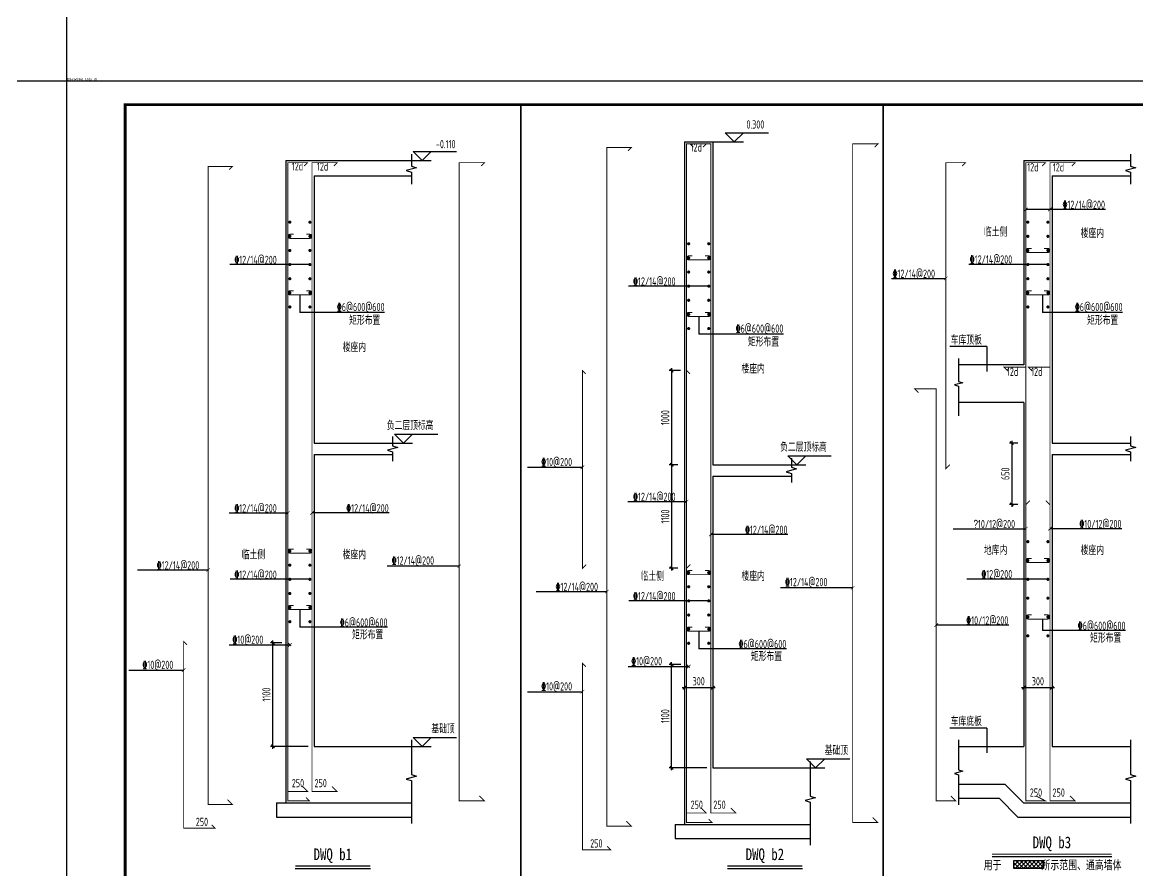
# Model space of a CAD drawing. Extents: x 154268 to 5133249, y -1832900 to 601179.
# Drawn here: x 526531 to 573924, y 438704 to 474738 of the extents above; entities that cross this region are included whole.
import ezdxf
from ezdxf.enums import TextEntityAlignment as Align

# ---------------------------------------------------------------- set-up
doc = ezdxf.new("R2010")
doc.units = 0
doc.header["$LTSCALE"] = 1000
doc.linetypes.add('DASHED', pattern=[0.75, 0.5, -0.25])
doc.layers.add('_TSZ_PLOT_MARK', color=1, linetype='Continuous', plot=False)
doc.layers.add('辅助线', color=249, linetype='Continuous', plot=False)
for name, color, linetype in [('A-ANNO-TITLE', 3, 'Continuous'), ('DIM', 3, 'Continuous'), ('S-HOLE-标注', 3, 'Continuous'), ('S-TEXT-文字', 7, 'Continuous'), ('S-THIN-细线符号', 7, 'Continuous'), ('S-WALL-BR-虚线', 9, 'DASHED'), ('S-WALL-DE-标注', 7, 'Continuous'), ('S-WALL-DE-点钢筋', 1, 'Continuous'), ('S-WALL-DE-线钢筋', 1, 'Continuous'), ('S-WALL-DE-详图', 7, 'Continuous'), ('S_Ttlb_Text_Cn', 224, 'Continuous'), ('文字__图名', 7, 'Continuous')]:
    doc.layers.add(name, color=color, linetype=linetype)
doc.styles.add('_TSZ_PLOT_MARK', font='tssdeng.shx', dxfattribs={"width": 0.7, "bigfont": 'tssdchn.shx'})
doc.styles.add('TSSD_Dimension', font='tssdeng.shx', dxfattribs={"width": 0.7, "bigfont": 'Hztxt.shx'})
doc.styles.add('TSSD_Label', font='tssdeng.shx', dxfattribs={"width": 0.7, "bigfont": 'hztxt.shx'})
doc.styles.add('tssd_rein', font='tssdeng.shx', dxfattribs={"width": 0.7, "bigfont": 'hztxt.shx'})
doc.styles.add('黑体', font='simhei.ttf')
doc.dimstyles.new('TSSD_25_100', dxfattribs={"dimtxt": 350, "dimasz": 100, "dimexe": 100, "dimexo": 250, "dimgap": 100, "dimtad": 1, "dimdec": 0, "dimlfac": 0.25, "dimzin": 0, "dimdsep": 46, "dimtxsty": 'TSSD_Dimension', "dimblk": 'ARCHTICK', "dimcen": 0, "dimdle": 100, "dimclrt": 7, "dimadec": 0, "dimazin": 0, "dimtfac": 1, "dimtdec": 0, "dimtix": 1, "dimtmove": 2, "dimatfit": 3, "dimfxl": 1, "dimtolj": 1, "dimtzin": 0, "dimarcsym": 0})

# ---------------------------------------------------------------- blocks, each defined once
blk = doc.blocks.new('*U16')
at = {"layer": '文字__图名'}
blk.add_line((-15.95, -1), (15.95, -1), dxfattribs=at)
at = {"layer": '文字__图名', "const_width": 0.5}
blk.add_lwpolyline([(-15.95, 0), (15.95, 0)], dxfattribs=at)
at = {"layer": '文字__图名', "color": 7, "style": '黑体', "width": 0.8}
blk.add_attdef('图名', text='', height=5, dxfattribs=at).set_placement((0, 1), align=Align.BOTTOM_CENTER)
blk = doc.blocks.new('_ArchTick')
at = {"color": 0, "linetype": 'ByBlock', "const_width": 0.5}
blk.add_lwpolyline([(-0.71, -0.71), (0.71, 0.71)], dxfattribs=at)
blk = doc.blocks.new('*D5128')
at = {"layer": 'Defpoints', "color": 0, "transparency": 16777216}
for p in [(554122, 447467), (554757, 447467), (555871, 443067)]:
    blk.add_point(p, dxfattribs=at)
at = {"layer": 'DIM', "color": 0, "lineweight": -2, "transparency": 16777216}
for p, q in [((554507, 447467), (554022, 447467)), ((554122, 442967), (554122, 447567)), ((555621, 443067), (554022, 443067))]:
    blk.add_line(p, q, dxfattribs=at)
at = {"layer": 'DIM', "color": 0, "lineweight": -2, "transparency": 16777216, "xscale": 100, "yscale": 100, "zscale": 100}
for p, rotation in [((554122, 447467), 90), ((554122, 443067), 270)]:
    blk.add_blockref('_ArchTick', p, dxfattribs=dict(at, rotation=rotation))
at = {"layer": 'DIM', "color": 7, "transparency": 16777216, "insert": (553847, 445267), "char_height": 350, "attachment_point": 5, "rotation": 90, "style": 'TSSD_Dimension'}
blk.add_mtext('\\A1;1100', dxfattribs=at)
blk = doc.blocks.new('*D5129')
at = {"layer": 'Defpoints', "color": 0, "transparency": 16777216}
for p in [(554746, 459947), (554122, 455947), (554631, 455947)]:
    blk.add_point(p, dxfattribs=at)
at = {"layer": 'DIM', "color": 0, "lineweight": -2, "transparency": 16777216}
for p, q in [((554496, 459947), (554022, 459947)), ((554122, 460047), (554122, 455847)), ((554381, 455947), (554022, 455947))]:
    blk.add_line(p, q, dxfattribs=at)
at = {"layer": 'DIM', "color": 0, "lineweight": -2, "transparency": 16777216, "xscale": 100, "yscale": 100, "zscale": 100}
for p, rotation in [((554122, 459947), 90), ((554122, 455947), 270)]:
    blk.add_blockref('_ArchTick', p, dxfattribs=dict(at, rotation=rotation))
at = {"layer": 'DIM', "color": 7, "transparency": 16777216, "insert": (553847, 457947), "char_height": 350, "attachment_point": 5, "rotation": 90, "style": 'TSSD_Dimension'}
blk.add_mtext('\\A1;1000', dxfattribs=at)
blk = doc.blocks.new('*D5130')
at = {"layer": 'Defpoints', "color": 0, "transparency": 16777216}
for p in [(554631, 455947), (554122, 451547), (554631, 451547)]:
    blk.add_point(p, dxfattribs=at)
at = {"layer": 'DIM', "color": 0, "lineweight": -2, "transparency": 16777216}
for p, q in [((554381, 455947), (554022, 455947)), ((554122, 456047), (554122, 451447)), ((554381, 451547), (554022, 451547))]:
    blk.add_line(p, q, dxfattribs=at)
at = {"layer": 'DIM', "color": 0, "lineweight": -2, "transparency": 16777216, "xscale": 100, "yscale": 100, "zscale": 100}
for p, rotation in [((554122, 455947), 90), ((554122, 451547), 270)]:
    blk.add_blockref('_ArchTick', p, dxfattribs=dict(at, rotation=rotation))
at = {"layer": 'DIM', "color": 7, "transparency": 16777216, "insert": (553847, 453747), "char_height": 350, "attachment_point": 5, "rotation": 90, "style": 'TSSD_Dimension'}
blk.add_mtext('\\A1;1100', dxfattribs=at)
blk = doc.blocks.new('*D5131')
at = {"layer": 'Defpoints', "color": 0, "transparency": 16777216}
for p in [(569084, 446948), (570284, 446948), (569084, 446475)]:
    blk.add_point(p, dxfattribs=at)
at = {"layer": 'DIM', "color": 0, "lineweight": -2, "transparency": 16777216}
for p, q in [((570384, 446475), (568984, 446475)), ((569084, 446698), (569084, 446375)), ((570284, 446698), (570284, 446375))]:
    blk.add_line(p, q, dxfattribs=at)
at = {"layer": 'DIM', "color": 0, "lineweight": -2, "transparency": 16777216, "xscale": 100, "yscale": 100, "zscale": 100, "rotation": 180}
blk.add_blockref('_ArchTick', (569084, 446475), dxfattribs=at)
at = {"layer": 'DIM', "color": 0, "lineweight": -2, "transparency": 16777216, "xscale": 100, "yscale": 100, "zscale": 100}
blk.add_blockref('_ArchTick', (570284, 446475), dxfattribs=at)
at = {"layer": 'DIM', "color": 7, "transparency": 16777216, "insert": (569684, 446750), "char_height": 350, "attachment_point": 5, "style": 'TSSD_Dimension'}
blk.add_mtext('\\A1;300', dxfattribs=at)
blk = doc.blocks.new('*U17')
at = {"layer": '文字__图名'}
blk.add_line((-25.44, -1), (25.44, -1), dxfattribs=at)
at = {"layer": '文字__图名', "const_width": 0.5}
blk.add_lwpolyline([(-25.44, 0), (25.44, 0)], dxfattribs=at)
at = {"layer": '文字__图名', "color": 7, "style": '黑体', "width": 0.8}
blk.add_attdef('图名', text='', height=5, dxfattribs=at).set_placement((0, 1), align=Align.BOTTOM_CENTER)
blk = doc.blocks.new('*D5132')
at = {"layer": 'Defpoints', "color": 0, "transparency": 16777216}
for p in [(554671, 446948), (555871, 446948), (554671, 446475)]:
    blk.add_point(p, dxfattribs=at)
at = {"layer": 'DIM', "color": 0, "lineweight": -2, "transparency": 16777216}
for p, q in [((555971, 446475), (554571, 446475)), ((554671, 446698), (554671, 446375)), ((555871, 446698), (555871, 446375))]:
    blk.add_line(p, q, dxfattribs=at)
at = {"layer": 'DIM', "color": 0, "lineweight": -2, "transparency": 16777216, "xscale": 100, "yscale": 100, "zscale": 100, "rotation": 180}
blk.add_blockref('_ArchTick', (554671, 446475), dxfattribs=at)
at = {"layer": 'DIM', "color": 0, "lineweight": -2, "transparency": 16777216, "xscale": 100, "yscale": 100, "zscale": 100}
blk.add_blockref('_ArchTick', (555871, 446475), dxfattribs=at)
at = {"layer": 'DIM', "color": 7, "transparency": 16777216, "insert": (555271, 446750), "char_height": 350, "attachment_point": 5, "style": 'TSSD_Dimension'}
blk.add_mtext('\\A1;300', dxfattribs=at)
blk = doc.blocks.new('*D5134')
at = {"layer": 'Defpoints', "color": 0, "transparency": 16777216}
for p in [(569084, 456863), (568575, 454263), (569084, 454263)]:
    blk.add_point(p, dxfattribs=at)
at = {"layer": 'DIM', "color": 0, "lineweight": -2, "transparency": 16777216}
for p, q in [((568575, 456963), (568575, 454163)), ((568834, 456863), (568475, 456863)), ((568834, 454263), (568475, 454263))]:
    blk.add_line(p, q, dxfattribs=at)
at = {"layer": 'DIM', "color": 0, "lineweight": -2, "transparency": 16777216, "xscale": 100, "yscale": 100, "zscale": 100}
for p, rotation in [((568575, 456863), 90), ((568575, 454263), 270)]:
    blk.add_blockref('_ArchTick', p, dxfattribs=dict(at, rotation=rotation))
at = {"layer": 'DIM', "color": 7, "transparency": 16777216, "insert": (568300, 455563), "char_height": 350, "attachment_point": 5, "rotation": 90, "style": 'TSSD_Dimension'}
blk.add_mtext('\\A1;650', dxfattribs=at)
blk = doc.blocks.new('*D5125')
at = {"layer": 'Defpoints', "color": 0, "transparency": 16777216}
for p in [(537178, 448383), (537813, 448383), (538926, 443983)]:
    blk.add_point(p, dxfattribs=at)
at = {"layer": 'DIM', "color": 0, "lineweight": -2, "transparency": 16777216}
for p, q in [((537563, 448383), (537078, 448383)), ((537178, 443883), (537178, 448483)), ((538676, 443983), (537078, 443983))]:
    blk.add_line(p, q, dxfattribs=at)
at = {"layer": 'DIM', "color": 0, "lineweight": -2, "transparency": 16777216, "xscale": 100, "yscale": 100, "zscale": 100}
for p, rotation in [((537178, 448383), 90), ((537178, 443983), 270)]:
    blk.add_blockref('_ArchTick', p, dxfattribs=dict(at, rotation=rotation))
at = {"layer": 'DIM', "color": 7, "transparency": 16777216, "insert": (536903, 446183), "char_height": 350, "attachment_point": 5, "rotation": 90, "style": 'TSSD_Dimension'}
blk.add_mtext('\\A1;1100', dxfattribs=at)

msp = doc.modelspace()

# ---------------------------------------------------------------- hatches: boundary and pattern name
at = {"layer": 'S_Ttlb_Text_Cn'}
h = msp.add_hatch(dxfattribs=at)
h.set_pattern_fill('ANSI37', color=253, scale=1000, style=0)
h.set_pattern_definition([(45, (516308.38, 744716.64), (-88.38835, 88.38835), []), (135, (516308.38, 744716.64), (-88.38835, -88.38835), [])])
h.paths.add_polyline_path([(568664.5, 439132.5), (569925.8, 439132.5), (569925.8, 438797.3), (568664.5, 438797.3)])

# ---------------------------------------------------------------- linework, layer by layer
at = {"layer": '_TSZ_PLOT_MARK'}
msp.add_lwpolyline([(528403.6, 412838.3), (612503.6, 412838.3), (612503.6, 472238.3), (528403.6, 472238.3)], close=True, dxfattribs=at)
at = {"layer": 'A-ANNO-TITLE'}
msp.add_lwpolyline([(528403.6, 412838.3), (612503.6, 412838.3), (612503.6, 472238.3), (528403.6, 472238.3)], close=True, dxfattribs=at)
at = {"layer": 'A-ANNO-TITLE', "const_width": 120}
msp.add_lwpolyline([(530903.6, 413838.3), (611503.6, 413838.3), (611503.6, 471238.3), (530903.6, 471238.3)], close=True, dxfattribs=at)
at = {"layer": 'S-HOLE-标注', "linetype": 'Continuous'}
msp.add_lwpolyline([(523403.6, 477238.3), (528403.6, 477238.3), (528403.6, 472238.3), (523403.6, 472238.3)], close=True, dxfattribs=at)
at = {"layer": 'S-THIN-细线符号'}
for p, q in [((555870.6, 469667), (557168.5, 469667)), ((556784.5, 469667), (556400.5, 470051)), ((556400.5, 470051), (558240.4, 470051)), ((556784.5, 469667), (557168.5, 470051)), ((543525.7, 468863.2), (543141.7, 469247.2)), ((543141.7, 469247.2), (544981.6, 469247.2)), ((543525.7, 468863.2), (543909.7, 469247.2)), ((542611.8, 468863.2), (543909.7, 468863.2)), ((572553.7, 466789.5), (569170.3, 466789.5)), ((538752, 464447.5), (535343.8, 464447.5)), ((570109.6, 464447.5), (566744.6, 464447.5)), ((555696.6, 463531.2), (552288.5, 463531.2)), ((563456.7, 463859.5), (565768.7, 463859.5)), ((541925.8, 462413.5), (538325.6, 462413.5)), ((573283.4, 462413.5), (569883.3, 462413.5)), ((558870.4, 461497.3), (555270.3, 461497.3)), ((567514.6, 460963.6), (565943.3, 460963.6)), ((542726.1, 456863.6), (542342.1, 457247.6)), ((542342.1, 457247.6), (544181.9, 457247.6)), ((542726.1, 456863.6), (543110.1, 457247.6)), ((541812.2, 456863.6), (543110.1, 456863.6)), ((558525.8, 455947.3), (559823.7, 455947.3)), ((559439.7, 455947.3), (559055.7, 456331.3)), ((559055.7, 456331.3), (560895.6, 456331.3)), ((559439.7, 455947.3), (559823.7, 456331.3)), ((547998.6, 455837.7), (550331.7, 455837.7)), ((542117.6, 453897.5), (538839.3, 453897.5)), ((566087.6, 453230.3), (569170.3, 453230.3)), ((573253.9, 453230.3), (570197, 453230.3)), ((531421.2, 451475.3), (534426.8, 451475.3)), ((545098, 451634.5), (542038.8, 451634.5)), ((538752, 451079), (535358.6, 451079)), ((561811.7, 450718.2), (558752.5, 450718.2)), ((570109.6, 451079), (566664.3, 451079)), ((548365.9, 450559), (551371.5, 450559)), ((555696.6, 450162.7), (552303.2, 450162.7)), ((542051.5, 449045), (538325.6, 449045)), ((568445.8, 449134.8), (565363, 449134.8)), ((573409.2, 448908.2), (569883.3, 448908.2)), ((535325.4, 448292.4), (537903.4, 448292.4)), ((558996.2, 448128.8), (555270.3, 448128.8)), ((531053.9, 447223.4), (533387, 447223.4)), ((552270, 447376.2), (554848.1, 447376.2)), ((547998.6, 446307.2), (550331.7, 446307.2)), ((543525.7, 443983.2), (543141.7, 444367.2)), ((543141.7, 444367.2), (544981.6, 444367.2)), ((543525.7, 443983.2), (543909.7, 444367.2)), ((542611.8, 443983.2), (543909.7, 443983.2)), ((560239.4, 443067), (559855.4, 443451)), ((559855.4, 443451), (561695.3, 443451)), ((560239.4, 443067), (560623.4, 443451)), ((559325.5, 443067), (560623.4, 443067))]:
    msp.add_line(p, q, dxfattribs=at)
for points in [[(543064.5, 469143.2), (543064.5, 468633.2), (543284.5, 468563.2), (542844.5, 468443.2), (543064.5, 468373.2), (543064.5, 467863.2)], [(573622.1, 469143.2), (573622.1, 468633.2), (573842.1, 468563.2), (573402.1, 468443.2), (573622.1, 468373.2), (573622.1, 467863.2)], [(566315.4, 460463.2), (566315.4, 459487.2), (566491.4, 459431.2), (566139.4, 459335.2), (566315.4, 459279.2), (566315.4, 458021)], [(542264.5, 457143.2), (542264.5, 456753.2), (542484.5, 456683.2), (542044.5, 456563.2), (542264.5, 456493.2), (542264.5, 456103.2)], [(573622.1, 457143.2), (573622.1, 456753.2), (573842.1, 456683.2), (573402.1, 456563.2), (573622.1, 456493.2), (573622.1, 456103.2)], [(559209.1, 456227), (559209.1, 455837), (559429.1, 455767), (558989.1, 455647), (559209.1, 455577), (559209.1, 455187)], [(543064.5, 444263.2), (543064.5, 442787.3), (543284.5, 442717.3), (542844.5, 442597.3), (543064.5, 442527.3), (543064.5, 440703.2)], [(566315.4, 444263.2), (566315.4, 442987.2), (566491.4, 442931.2), (566139.4, 442835.2), (566315.4, 442779.2), (566315.4, 441503.2)], [(573622.1, 444263.2), (573622.1, 442787.3), (573842.1, 442717.3), (573402.1, 442597.3), (573622.1, 442527.3), (573622.1, 440703.2)], [(560009.1, 443347), (560009.1, 441871.1), (560229.1, 441801.1), (559789.1, 441681.1), (560009.1, 441611.1), (560009.1, 439787)]]:
    msp.add_lwpolyline(points, dxfattribs=at)
at = {"layer": 'S-WALL-BR-虚线', "color": 1, "linetype": 'ByBlock'}
msp.add_lwpolyline([(568664.5, 439132.5), (569925.8, 439132.5), (569925.8, 438797.3), (568664.5, 438797.3)], close=True, dxfattribs=at)
at = {"layer": 'S-WALL-DE-标注'}
for p, q in [((538325.6, 463160.8), (538325.6, 462413.5)), ((569883.3, 463160.8), (569883.3, 462413.5)), ((555270.3, 462244.6), (555270.3, 461497.3)), ((567514.6, 460963.6), (567514.6, 459903.7)), ((552264.4, 454383.5), (554757.3, 454383.5)), ((535319.8, 453897.5), (537812.6, 453897.5)), ((559062.3, 452981.3), (555784, 452981.3)), ((538325.6, 449792.3), (538325.6, 449045)), ((569883.3, 449392.3), (569883.3, 448908.2)), ((555270.3, 448876.1), (555270.3, 448128.8)), ((567514.6, 444763.6), (565943.3, 444763.6)), ((567514.6, 444763.6), (567514.6, 443703.7))]:
    msp.add_line(p, q, dxfattribs=at)
at = {"layer": 'S-WALL-DE-标注', "const_width": 26.7}
for points in [[(569094.5, 466713.8), (569246.1, 466865.3)], [(570121.2, 466713.8), (570272.7, 466865.3)], [(565692.9, 463783.7), (565844.5, 463935.3)], [(550255.9, 455762), (550407.5, 455913.5)], [(554681.5, 454307.7), (554833.1, 454459.3)], [(537736.8, 453821.8), (537888.4, 453973.3)], [(538763.5, 453821.8), (538915.1, 453973.3)], [(569094.5, 453154.6), (569246.1, 453306.1)], [(570121.2, 453154.6), (570272.7, 453306.1)], [(555708.2, 452905.5), (555859.7, 453057.1)], [(545022.2, 451558.7), (545173.8, 451710.3)], [(534351.1, 451399.5), (534502.6, 451551.1)], [(561735.9, 450642.5), (561887.4, 450794)], [(551295.7, 450483.3), (551447.3, 450634.8)], [(565287.2, 449059), (565438.8, 449210.6)], [(537827.6, 448216.7), (537979.2, 448368.2)], [(554772.3, 447300.4), (554923.9, 447452)], [(533311.3, 447147.7), (533462.8, 447299.2)], [(550255.9, 446231.4), (550407.5, 446383)]]:
    msp.add_lwpolyline(points, dxfattribs=at)
at = {"layer": 'S-WALL-DE-点钢筋', "const_width": 66.7}
for points in [[(537866, 466247.5, 1), (537932.6, 466247.5, 1)], [(538718.6, 466247.5, 1), (538785.3, 466247.5, 1)], [(569223.6, 466247.5, 1), (569290.3, 466247.5, 1)], [(570076.3, 466247.5, 1), (570143, 466247.5, 1)], [(537866, 465647.5, 1), (537932.6, 465647.5, 1)], [(538718.6, 465647.5, 1), (538785.3, 465647.5, 1)], [(569223.6, 465647.5, 1), (569290.3, 465647.5, 1)], [(570076.3, 465647.5, 1), (570143, 465647.5, 1)], [(537866, 465047.5, 1), (537932.6, 465047.5, 1)], [(538718.6, 465047.5, 1), (538785.3, 465047.5, 1)], [(554810.6, 465331.2, 1), (554877.3, 465331.2, 1)], [(555663.3, 465331.2, 1), (555730, 465331.2, 1)], [(569223.6, 465047.5, 1), (569290.3, 465047.5, 1)], [(570076.3, 465047.5, 1), (570143, 465047.5, 1)], [(537866, 464447.5, 1), (537932.6, 464447.5, 1)], [(538718.6, 464447.5, 1), (538785.3, 464447.5, 1)], [(554810.6, 464731.2, 1), (554877.3, 464731.2, 1)], [(555663.3, 464731.2, 1), (555730, 464731.2, 1)], [(569223.6, 464447.5, 1), (569290.3, 464447.5, 1)], [(570076.3, 464447.5, 1), (570143, 464447.5, 1)], [(554810.6, 464131.2, 1), (554877.3, 464131.2, 1)], [(555663.3, 464131.2, 1), (555730, 464131.2, 1)], [(537866, 463847.5, 1), (537932.6, 463847.5, 1)], [(538718.6, 463847.5, 1), (538785.3, 463847.5, 1)], [(554810.6, 463531.2, 1), (554877.3, 463531.2, 1)], [(555663.3, 463531.2, 1), (555730, 463531.2, 1)], [(569223.6, 463847.5, 1), (569290.3, 463847.5, 1)], [(570076.3, 463847.5, 1), (570143, 463847.5, 1)], [(537866, 463247.5, 1), (537932.6, 463247.5, 1)], [(538718.6, 463247.5, 1), (538785.3, 463247.5, 1)], [(569223.6, 463247.5, 1), (569290.3, 463247.5, 1)], [(570076.3, 463247.5, 1), (570143, 463247.5, 1)], [(537866, 462647.5, 1), (537932.6, 462647.5, 1)], [(538718.6, 462647.5, 1), (538785.3, 462647.5, 1)], [(554810.6, 462931.2, 1), (554877.3, 462931.2, 1)], [(555663.3, 462931.2, 1), (555730, 462931.2, 1)], [(569223.6, 462647.5, 1), (569290.3, 462647.5, 1)], [(570076.3, 462647.5, 1), (570143, 462647.5, 1)], [(554810.6, 462331.2, 1), (554877.3, 462331.2, 1)], [(555663.3, 462331.2, 1), (555730, 462331.2, 1)], [(554810.6, 461731.2, 1), (554877.3, 461731.2, 1)], [(555663.3, 461731.2, 1), (555730, 461731.2, 1)], [(569223.6, 452679, 1), (569290.3, 452679, 1)], [(570076.3, 452679, 1), (570143, 452679, 1)], [(537866, 452279, 1), (537932.6, 452279, 1)], [(538718.6, 452279, 1), (538785.3, 452279, 1)], [(537866, 451679, 1), (537932.6, 451679, 1)], [(538718.6, 451679, 1), (538785.3, 451679, 1)], [(569223.6, 451879, 1), (569290.3, 451879, 1)], [(570076.3, 451879, 1), (570143, 451879, 1)], [(554810.6, 451362.7, 1), (554877.3, 451362.7, 1)], [(555663.3, 451362.7, 1), (555730, 451362.7, 1)], [(537866, 451079, 1), (537932.6, 451079, 1)], [(538718.6, 451079, 1), (538785.3, 451079, 1)], [(554810.6, 450762.7, 1), (554877.3, 450762.7, 1)], [(555663.3, 450762.7, 1), (555730, 450762.7, 1)], [(569223.6, 451079, 1), (569290.3, 451079, 1)], [(570076.3, 451079, 1), (570143, 451079, 1)], [(537866, 450479, 1), (537932.6, 450479, 1)], [(538718.6, 450479, 1), (538785.3, 450479, 1)], [(569223.6, 450279, 1), (569290.3, 450279, 1)], [(570076.3, 450279, 1), (570143, 450279, 1)], [(537866, 449879, 1), (537932.6, 449879, 1)], [(538718.6, 449879, 1), (538785.3, 449879, 1)], [(554810.6, 450162.7, 1), (554877.3, 450162.7, 1)], [(555663.3, 450162.7, 1), (555730, 450162.7, 1)], [(537866, 449279, 1), (537932.6, 449279, 1)], [(538718.6, 449279, 1), (538785.3, 449279, 1)], [(554810.6, 449562.7, 1), (554877.3, 449562.7, 1)], [(555663.3, 449562.7, 1), (555730, 449562.7, 1)], [(569223.6, 449479, 1), (569290.3, 449479, 1)], [(570076.3, 449479, 1), (570143, 449479, 1)], [(554810.6, 448962.7, 1), (554877.3, 448962.7, 1)], [(555663.3, 448962.7, 1), (555730, 448962.7, 1)], [(554810.6, 448362.7, 1), (554877.3, 448362.7, 1)], [(555663.3, 448362.7, 1), (555730, 448362.7, 1)], [(569223.6, 448679, 1), (569290.3, 448679, 1)], [(570076.3, 448679, 1), (570143, 448679, 1)]]:
    msp.add_lwpolyline(points, format="xyb", close=True, dxfattribs=at)
at = {"layer": 'S-WALL-DE-线钢筋', "const_width": 40}
for points in [[(552192.5, 440806.6), (552404.6, 440594.5), (551371.5, 440594.5), (551371.5, 469421.1), (552408.1, 469421.1), (552266.7, 469279.7)], [(555378.3, 441365.8), (555590.4, 441153.7), (554757.3, 441153.7), (554757.3, 469580.3), (555593.9, 469580.3), (555452.5, 469438.9)], [(556636.6, 441365.8), (556848.7, 441153.7), (555784, 441153.7), (555784, 469580.3), (554889.1, 469580.3), (555046.9, 469438.9)], [(562664.3, 440965.8), (562876.4, 440753.7), (561811.7, 440753.7), (561811.7, 469580.3), (562886.9, 469580.3), (562745.5, 469438.9)], [(538433.6, 442282), (538645.7, 442069.9), (537812.6, 442069.9), (537812.6, 468776.6), (538649.2, 468776.6), (538507.8, 468635.1)], [(539691.9, 442282), (539904.1, 442069.9), (538839.3, 442069.9), (538839.3, 468776.6), (539914.6, 468776.6), (539773.2, 468635.1)], [(545950.6, 441882), (546162.7, 441669.9), (545098, 441669.9), (545098, 468776.6), (546173.3, 468776.6), (546031.8, 468635.1)], [(565938.4, 455952.1), (565768.7, 455782.4), (565768.7, 468776.6), (566605.3, 468776.6), (566463.9, 468635.1)], [(569340, 454420.1), (569170.3, 454250.4), (569170.3, 468776.6), (570006.9, 468776.6), (569865.5, 468635.1)], [(570027.3, 454420.1), (570197, 454250.4), (570197, 468776.6), (571272.3, 468776.6), (571130.8, 468635.1)], [(535247.8, 441722.8), (535460, 441510.7), (534426.8, 441510.7), (534426.8, 468617.4), (535463.5, 468617.4), (535322, 468475.9)], [(550473.1, 459805.6), (550331.7, 459947), (550331.7, 451547), (550490.4, 451704.7)], [(554898.7, 459805.6), (554757.3, 459947), (554757.3, 451547), (554916, 451704.7)], [(569591.3, 441882), (570003.4, 441669.9), (569170.3, 441669.9), (569170.3, 460095.2), (568243.1, 460095.2), (568412.8, 459925.5)], [(571049.6, 441882), (571261.7, 441669.9), (570197, 441669.9), (570197, 460095.2), (569279.2, 460095.2), (569448.9, 459925.5)], [(565984, 441882), (566196.1, 441669.9), (565363, 441669.9), (565363, 459175.2), (564435.8, 459175.2), (564605.5, 459005.5)], [(533528.5, 448289.8), (533387, 448431.2), (533387, 440508.4), (534719.3, 440508.4), (534577.9, 440649.8)], [(537954, 448241.8), (537812.6, 448383.2), (537812.6, 441669.9), (538721.9, 441669.9), (538580.5, 441811.3)], [(550473.1, 447373.6), (550331.7, 447515), (550331.7, 439592.1), (551523.2, 439592.1), (551381.7, 439733.6)], [(554898.7, 447325.6), (554757.3, 447467), (554757.3, 440753.7), (555836.8, 440753.7), (555695.4, 440895.1)]]:
    msp.add_lwpolyline(points, dxfattribs=at)
for points in [[(538059.3, 465734.1), (537899.3, 465734.1, 1), (537899.3, 465560.8), (538752, 465560.8, 1), (538752, 465734.1), (538592, 465734.1)], [(569417, 465134.1), (569257, 465134.1, 1), (569257, 464960.8), (570109.6, 464960.8, 1), (570109.6, 465134.1), (569949.6, 465134.1)], [(555004, 464817.9), (554844, 464817.9, 1), (554844, 464644.6), (555696.6, 464644.6, 1), (555696.6, 464817.9), (555536.6, 464817.9)], [(538059.3, 463334.1), (537899.3, 463334.1, 1), (537899.3, 463160.8), (538752, 463160.8, 1), (538752, 463334.1), (538592, 463334.1)], [(569417, 463334.1), (569257, 463334.1, 1), (569257, 463160.8), (570109.6, 463160.8, 1), (570109.6, 463334.1), (569949.6, 463334.1)], [(555004, 462417.9), (554844, 462417.9, 1), (554844, 462244.6), (555696.6, 462244.6, 1), (555696.6, 462417.9), (555536.6, 462417.9)], [(538059.3, 452365.7), (537899.3, 452365.7, 1), (537899.3, 452192.3), (538752, 452192.3, 1), (538752, 452365.7), (538592, 452365.7)], [(569417, 451965.7), (569257, 451965.7, 1), (569257, 451792.3), (570109.6, 451792.3, 1), (570109.6, 451965.7), (569949.6, 451965.7)], [(555004, 451449.4), (554844, 451449.4, 1), (554844, 451276.1), (555696.6, 451276.1, 1), (555696.6, 451449.4), (555536.6, 451449.4)], [(538059.3, 449965.7), (537899.3, 449965.7, 1), (537899.3, 449792.3), (538752, 449792.3, 1), (538752, 449965.7), (538592, 449965.7)], [(569417, 449565.7), (569257, 449565.7, 1), (569257, 449392.3), (570109.6, 449392.3, 1), (570109.6, 449565.7), (569949.6, 449565.7)], [(555004, 449049.4), (554844, 449049.4, 1), (554844, 448876.1), (555696.6, 448876.1, 1), (555696.6, 449049.4), (555536.6, 449049.4)]]:
    msp.add_lwpolyline(points, format="xyb", dxfattribs=at)
at = {"layer": 'S-WALL-DE-详图'}
for p, q in [((554670.6, 469667), (555870.6, 469667)), ((554670.6, 469667), (554670.6, 440667)), ((555870.6, 469667), (555870.6, 455947)), ((537726, 468863.2), (543064.5, 468863.2)), ((537726, 468863.2), (537726, 441583.2)), ((569083.6, 468863.2), (573622.1, 468863.2)), ((569083.6, 468863.2), (569083.6, 460183.2)), ((538926, 468223.2), (543064.5, 468223.2)), ((538926, 468223.2), (538926, 456863.2)), ((570283.6, 468223.2), (573622.1, 468223.2)), ((570283.6, 468223.2), (570283.6, 456863.2)), ((569083.6, 460183.2), (566315.4, 460183.2)), ((569083.6, 458583.2), (566315.4, 458583.2)), ((569083.6, 458583.2), (569083.6, 443983.2)), ((538926, 456863.2), (542264.5, 456863.2)), ((570283.6, 456863.2), (573622.1, 456863.2)), ((538926, 456383.2), (542264.5, 456383.2)), ((538926, 456383.2), (538926, 443983.2)), ((555870.6, 455947), (559209.1, 455947)), ((570283.6, 456383.2), (573622.1, 456383.2)), ((570283.6, 456383.2), (570283.6, 443983.2)), ((555870.6, 455467), (559209.1, 455467)), ((555870.6, 455467), (555870.6, 443067)), ((538926, 443983.2), (543064.5, 443983.2)), ((566315.4, 443983.2), (569083.6, 443983.2)), ((570283.6, 443983.2), (573622.1, 443983.2)), ((555870.6, 443067), (560009.1, 443067)), ((566315.4, 442383.2), (568279.4, 442383.2)), ((569076.5, 441586.2), (568279.4, 442383.2)), ((566315.4, 441783.2), (568030.9, 441783.2)), ((568830.9, 440983.2), (568030.9, 441783.2)), ((537326, 441583.2), (543064.5, 441583.2)), ((537326, 441583.2), (537326, 440983.2)), ((569076.5, 441586.2), (573622.1, 441583.2)), ((537326, 440983.2), (543064.5, 440983.2)), ((568830.9, 440983.2), (573622.1, 440983.2)), ((554270.6, 440667), (560009.1, 440667)), ((554270.6, 440667), (554270.6, 440067)), ((554270.6, 440067), (560009.1, 440067))]:
    msp.add_line(p, q, dxfattribs=at)
at = {"layer": '辅助线'}
for points in [[(530903.6, 471238.3), (547707.3, 471238.3), (547707.3, 437877.1), (530903.6, 437877.1)], [(547707.3, 471238.3), (563102.3, 471238.3), (563102.3, 437877.1), (547707.3, 437877.1)], [(563102.3, 471238.3), (578459.3, 471238.3), (578459.3, 437877.1), (563102.3, 437877.1)]]:
    msp.add_lwpolyline(points, close=True, dxfattribs=at)

# ---------------------------------------------------------------- block references
at = {"layer": '文字__图名', "xscale": 100, "yscale": 100, "zscale": 100}
for name, p, values in [('*U17', (570278.4, 439405.8), {'图名': 'DWQ b3'}), ('*U16', (539723.9, 438900.4), {'图名': 'DWQ b1'}), ('*U16', (558084.3, 438900.4), {'图名': 'DWQ b2'})]:
    msp.add_blockref(name, p, dxfattribs=at).add_auto_attribs(values)

# ---------------------------------------------------------------- texts
at = {"layer": '_TSZ_PLOT_MARK', "style": '_TSZ_PLOT_MARK'}
msp.add_text('T(841*594)_1:100 (1)', height=100, dxfattribs=at).set_placement((528403.6, 472238.3), align=Align.BOTTOM_LEFT)
at = {"layer": 'S-TEXT-文字', "style": 'tssd_rein', "width": 0.7}
msp.add_text('用于          所示范围、通高墙体', height=400, dxfattribs=at).set_placement((570307.6, 438956.5), align=Align.MIDDLE)
at = {"layer": 'S-THIN-细线符号', "style": 'TSSD_Label', "width": 0.7}
for s, p in [('0.300', (558061.3, 470118.7)), ('-0.110', (544939.2, 469283.5)), ('负二层顶标高', (544002.8, 457315.2)), ('负二层顶标高', (560716.5, 456399)), ('基础顶', (544903.4, 444432.2)), ('基础顶', (561617, 443515.9))]:
    msp.add_text(s, height=350, dxfattribs=at).set_placement(p, align=Align.BOTTOM_RIGHT)
for s, p in [('12d', (554925.9, 469145.4)), ('12d', (537981.2, 468341.7)), ('12d', (539050.5, 468335.1)), ('12d', (569229.2, 468303.3)), ('12d', (570317.9, 468296.8)), ('12d', (568366.8, 459615.4)), ('12d', (569393.5, 459615.4)), ('250', (537981.2, 442142)), ('250', (538947.9, 442142)), ('250', (569338.8, 441742)), ('250', (570305.6, 441742)), ('250', (554925.9, 441225.8)), ('250', (555892.6, 441225.8))]:
    msp.add_text(s, height=350, dxfattribs=at).set_placement(p, align=Align.BOTTOM_LEFT)
for s, p in [('%%13212/14@200', (572535.6, 466814.4)), ('%%13212/14@200', (537343.5, 464472.4)), ('%%13212/14@200', (568594.1, 464490.8)), ('%%13212/14@200', (565314.1, 463884.3)), ('%%13212/14@200', (554288.2, 463556.1)), ('%%1326@600@600', (541923.8, 462472.4)), ('%%1326@600@600', (573281.5, 462472.4)), ('矩形布置', (541740.3, 461888.9)), ('矩形布置', (573098, 461888.9)), ('%%1326@600@600', (558868.5, 461556.2)), ('矩形布置', (558685, 460972.6)), ('车库顶板', (567303.7, 461053.9)), ('%%13210@200', (549893, 455886.6)), ('%%13212/14@200', (554288.2, 454408.4)), ('%%13212/14@200', (537343.5, 453922.4)), ('%%13212/14@200', (542099.5, 453922.4)), ('\ue53210/12@200', (568715.7, 453255.2)), ('%%13210/12@200', (573235.8, 453255.2)), ('%%13212/14@200', (559044.2, 453006.2)), ('%%13212/14@200', (534050.1, 451500.2)), ('%%13212/14@200', (544029.1, 451703.1)), ('%%13212/14@200', (537343.5, 451103.9)), ('%%13212/14@200', (560742.8, 450786.9)), ('%%13212@200', (568594.1, 451122.3)), ('%%13212/14@200', (550994.8, 450583.9)), ('%%13212/14@200', (554288.2, 450187.6)), ('%%1326@600@600', (542049.6, 449069.9)), ('%%13210/12@200', (568428.1, 449159.7)), ('%%1326@600@600', (573407.2, 448933.1)), ('矩形布置', (541866.1, 448531.2)), ('%%13210@200', (536771.7, 448341.3)), ('%%1326@600@600', (558994.2, 448153.7)), ('矩形布置', (573223.8, 448394.3)), ('矩形布置', (558810.8, 447614.9)), ('%%13210@200', (532948.3, 447272.3)), ('%%13210@200', (553716.4, 447425.1)), ('%%13210@200', (549893, 446356.1)), ('车库底板', (567303.7, 444853.9))]:
    msp.add_text(s, height=350, dxfattribs=at).set_placement(p, align=Align.RIGHT)
for s, p in [('临土侧', (567389.5, 465640.7)), ('楼座内', (571501.6, 465587.5)), ('楼座内', (540143.9, 460744.8)), ('楼座内', (557088.6, 459828.6)), ('临土侧', (535856.8, 451935.3)), ('楼座内', (540143.9, 451935.3)), ('地库内', (567389.5, 452121.7)), ('楼座内', (571501.6, 452121.7)), ('临土侧', (552801.5, 451019)), ('楼座内', (557088.6, 451019)), ('250', (533901.5, 440603.3)), ('250', (550660.1, 439687))]:
    msp.add_text(s, height=350, dxfattribs=at).set_placement(p)

# ---------------------------------------------------------------- dimensions: what is measured, and where the dimension line sits
at = {"layer": 'DIM'}
for base, p1, p2, angle, picture, middle in [((554122.3, 455947), (554745.7, 459947), (554631, 455947), 90, '*D5129', (553847.3, 457947)), ((568574.9, 454263.2), (569083.6, 456863.2), (569083.6, 454263.2), 90, '*D5134', (568299.9, 455563.2)), ((554122.3, 451547), (554631, 455947), (554631, 451547), 90, '*D5130', (553847.3, 453747)), ((537177.6, 448383.2), (538926, 443983.2), (537812.6, 448383.2), 90, '*D5125', (536902.6, 446183.2)), ((554122.3, 447467), (555870.6, 443067), (554757.3, 447467), 90, '*D5128', (553847.3, 445267)), ((554670.6, 446475.3), (555870.6, 446947.5), (554670.6, 446947.5), 180, '*D5132', (555270.6, 446750.3)), ((569083.6, 446475.3), (570283.6, 446947.5), (569083.6, 446947.5), 180, '*D5131', (569683.6, 446750.3))]:
    dim = msp.add_linear_dim(base=base, p1=p1, p2=p2, angle=angle, dimstyle='TSSD_25_100', dxfattribs=at)
    dim.commit()
    dim.dimension.update_dxf_attribs({"geometry": picture, "text_midpoint": middle})

doc.saveas('drawing.dxf')
